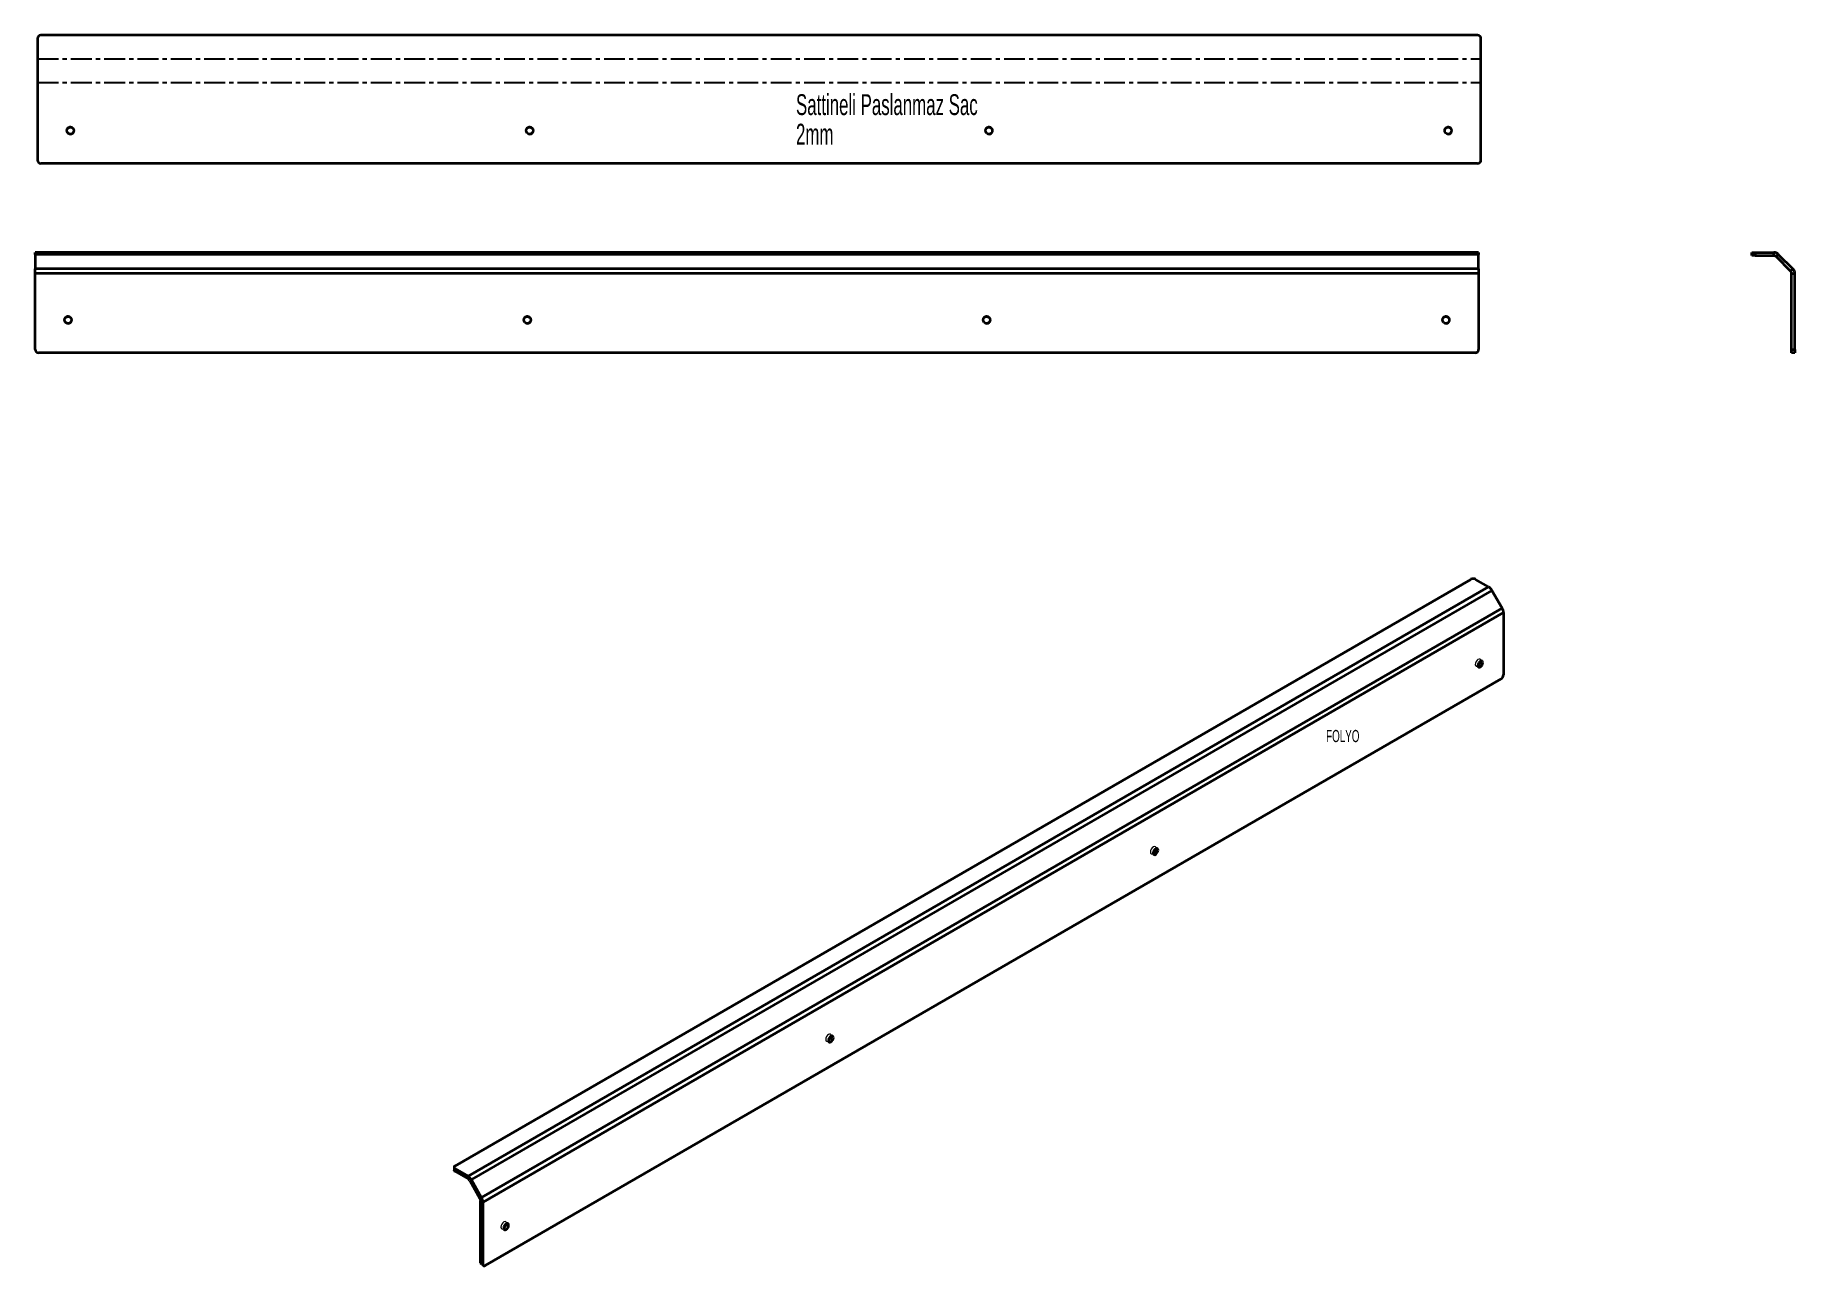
# Model space of a CAD drawing. Header units: millimetres. Extents: x -1113 to -40, y -82 to 668.
import ezdxf

# ---------------------------------------------------------------- set-up
doc = ezdxf.new("R2010")
doc.units = ezdxf.units.MM
doc.linetypes.add('CENTERX2', pattern=[20.32, 12.7, -2.54, 2.54, -2.54])
doc.styles.add('SLDTEXTSTYLE0', font='TXT', dxfattribs={"width": 0.605})

# ---------------------------------------------------------------- blocks, each defined once
blk = doc.blocks.new('SW_NOTE_0')
at = {"color": 0, "linetype": 'Continuous', "lineweight": 0, "char_height": 12.7, "attachment_point": 1, "style": 'SLDTEXTSTYLE0'}
for s, insert in [('Sattineli Paslanmaz Sac', (0, 16.4)), ('2mm', (0, -1.6))]:
    blk.add_mtext(s, dxfattribs=dict(at, insert=insert))

msp = doc.modelspace()

# ---------------------------------------------------------------- linework, layer by layer
at = {"color": 7, "linetype": 'Continuous', "lineweight": 35}
for p, q in [((-1111.6, 666), (-1111.6, 591.8)), ((-233.6, 668), (-1109.6, 668)), ((-231.6, 591.8), (-231.6, 666)), ((-233.6, 589.8), (-1109.6, 589.8)), ((-1113, 534.4), (-1113, 535.6)), ((-233, 535.6), (-1113, 535.6)), ((-233, 534.4), (-1113, 534.4)), ((-1113, 534.4), (-1113, 525.6)), ((-233, 535.6), (-233, 534.4)), ((-233, 525.6), (-233, 534.4)), ((-66.4, 533.6), (-66.4, 535.6)), ((-66.4, 535.6), (-64.4, 535.6)), ((-64.4, 533.6), (-66.4, 533.6)), ((-64.4, 535.6), (-64.4, 533.6)), ((-64.4, 535.6), (-53.1, 535.6)), ((-64.4, 533.6), (-53.1, 533.6)), ((-53.1, 533.6), (-53.1, 535.6)), ((-51.7, 533), (-50.3, 534.4)), ((-51.7, 533), (-42.8, 524.2)), ((-50.3, 534.4), (-41.4, 525.6)), ((-233, 525.6), (-1113, 525.6)), ((-1113, 522.7), (-1113, 525.6)), ((-233, 522.7), (-1113, 522.7)), ((-1113, 476.4), (-1113, 522.7)), ((-233, 525.6), (-233, 522.7)), ((-233, 522.7), (-233, 476.4)), ((-42.8, 524.2), (-41.4, 525.6)), ((-42.2, 522.7), (-40.2, 522.7)), ((-42.2, 476.4), (-42.2, 522.7)), ((-40.2, 476.4), (-40.2, 522.7)), ((-235, 474.4), (-1111, 474.4)), ((-42.2, 474.4), (-42.2, 476.4)), ((-42.2, 476.4), (-40.2, 476.4)), ((-40.2, 474.4), (-42.2, 474.4)), ((-40.2, 476.4), (-40.2, 474.4)), ((-237.7, 336.3), (-857.2, -21.3)), ((-226.9, 331.7), (-234.9, 336.3)), ((-226.9, 331.7), (-849.1, -27.5)), ((-224.9, 329.6), (-847.1, -29.6)), ((-218.6, 318.7), (-224.9, 329.6)), ((-218.6, 318.7), (-840.9, -40.5)), ((-217.8, 316), (-840, -43.3)), ((-217.8, 316), (-217.8, 278.1)), ((-219.2, 275.7), (-838.6, -81.9)), ((-857.7, -22.1), (-857.7, -23.7)), ((-857.2, -22.9), (-849.1, -27.5)), ((-857.2, -22.9), (-857.2, -24.5)), ((-857.2, -24.5), (-849.1, -29.2)), ((-849.1, -29.2), (-849.1, -27.5)), ((-848.1, -30.2), (-847.1, -29.6)), ((-848.1, -30.2), (-841.9, -41.1)), ((-847.1, -29.6), (-840.9, -40.5)), ((-841.9, -41.1), (-840.9, -40.5)), ((-841.5, -42.5), (-840, -43.3)), ((-841.5, -80.3), (-841.5, -42.5)), ((-840, -81.1), (-840, -43.3)), ((-841.5, -80.3), (-840, -81.1)), ((-841, -81.2), (-839.6, -82))]:
    msp.add_line(p, q, dxfattribs=at)
at = {"color": 7, "linetype": 'CENTERX2'}
for p, q in [((-1111.6, 653.6), (-231.6, 653.6)), ((-1111.6, 639.1), (-231.6, 639.1))]:
    msp.add_line(p, q, dxfattribs=at)
at = {"color": 7, "linetype": 'Continuous', "lineweight": 18, "flags": 128}
for points in [[(-233.4, 283.4), (-232.7, 284), (-232.1, 284.7), (-231.7, 285.6), (-231.6, 286.5), (-231.7, 287.2), (-232.1, 287.6), (-232.7, 287.7), (-233.4, 287.5), (-234, 287), (-234.6, 286.2), (-235, 285.3), (-235.1, 284.4), (-235, 283.7), (-234.6, 283.3), (-234, 283.2), (-233.4, 283.4)], [(-431.3, 169.1), (-430.7, 169.7), (-430.1, 170.4), (-429.7, 171.3), (-429.6, 172.2), (-429.7, 172.9), (-430.1, 173.3), (-430.7, 173.4), (-431.3, 173.2), (-432, 172.7), (-432.6, 171.9), (-433, 171), (-433.1, 170.1), (-433, 169.4), (-432.6, 169), (-432, 168.9), (-431.3, 169.1)], [(-629.3, 54.8), (-628.7, 55.4), (-628.1, 56.1), (-627.7, 57), (-627.6, 57.9), (-627.7, 58.6), (-628.1, 59), (-628.7, 59.1), (-629.3, 58.9), (-630, 58.4), (-630.6, 57.6), (-631, 56.7), (-631.1, 55.8), (-631, 55.1), (-630.6, 54.7), (-630, 54.6), (-629.3, 54.8)], [(-827.3, -59.5), (-826.6, -58.9), (-826.1, -58.2), (-825.7, -57.3), (-825.6, -56.4), (-825.7, -55.7), (-826.1, -55.3), (-826.6, -55.2), (-827.3, -55.4), (-828, -55.9), (-828.6, -56.7), (-829, -57.6), (-829.1, -58.5), (-829, -59.2), (-828.6, -59.6), (-828, -59.7), (-827.3, -59.5)]]:
    msp.add_lwpolyline(points, dxfattribs=at)
at = {"color": 7, "linetype": 'Continuous', "lineweight": 35, "flags": 128}
for points in [[(-230.5, 285.5), (-230.6, 286.1), (-230.9, 286.5), (-231.4, 286.6), (-231.9, 286.4), (-232.5, 285.9), (-233, 285.2), (-233.3, 284.5), (-233.4, 283.8), (-233.3, 283.2), (-233, 282.8), (-232.5, 282.7), (-231.9, 282.9), (-231.4, 283.4), (-230.9, 284), (-230.6, 284.8), (-230.5, 285.5)], [(-428.4, 171.2), (-428.6, 171.8), (-428.9, 172.2), (-429.4, 172.3), (-429.9, 172.1), (-430.5, 171.6), (-431, 171), (-431.3, 170.2), (-431.4, 169.5), (-431.3, 168.9), (-431, 168.5), (-430.5, 168.4), (-429.9, 168.6), (-429.4, 169.1), (-428.9, 169.7), (-428.6, 170.5), (-428.4, 171.2)], [(-626.4, 56.9), (-626.5, 57.5), (-626.9, 57.9), (-627.3, 58), (-627.9, 57.8), (-628.5, 57.3), (-629, 56.7), (-629.3, 55.9), (-629.4, 55.2), (-629.3, 54.6), (-629, 54.2), (-628.5, 54.1), (-627.9, 54.3), (-627.3, 54.8), (-626.9, 55.4), (-626.5, 56.2), (-626.4, 56.9)], [(-824.4, -57.4), (-824.5, -56.8), (-824.9, -56.4), (-825.3, -56.3), (-825.9, -56.5), (-826.5, -57), (-827, -57.6), (-827.3, -58.4), (-827.4, -59.1), (-827.3, -59.7), (-827, -60.1), (-826.5, -60.2), (-825.9, -60), (-825.3, -59.5), (-824.9, -58.9), (-824.5, -58.1), (-824.4, -57.4)]]:
    msp.add_lwpolyline(points, dxfattribs=at)
at = {"color": 7, "linetype": 'Continuous', "lineweight": 35}
for centre in [(-1091.6, 609.8), (-811.6, 609.8), (-531.6, 609.8), (-251.6, 609.8), (-1093, 494.4), (-813, 494.4), (-533, 494.4), (-253, 494.4)]:
    msp.add_circle(centre, 2.1, dxfattribs=at)
for centre, radius, start, end in [((-1109.6, 666), 2, 90, 180), ((-233.6, 666), 2, 0, 90), ((-1109.6, 591.8), 2, 180, 270), ((-233.6, 591.8), 2, 270, 0), ((-53.1, 531.6), 4, 45, 90), ((-53.1, 531.6), 2, 45, 90), ((-44.2, 522.7), 2, 0, 45), ((-44.2, 522.7), 4, 0, 45), ((-1111, 476.4), 2, 180, 270), ((-235, 476.4), 2, 270, 0), ((-236.3, 333.6), 3.07, 62.6097, 117.3903), ((-229.9, 326.8), 5.77, 28.8556, 58.0453), ((-223.6, 315.8), 5.77, 1.9565, 31.1437), ((-234.9, 286.4), 3.04, 299.2416, 0.7638), ((-220.9, 278.2), 3.07, 302.6055, 357.3945), ((-432.9, 172.1), 3.04, 299.2416, 0.7638), ((-630.9, 57.8), 3.04, 299.2416, 0.7638), ((-856.8, -22.1), 0.873, 110.7834, 249.2166), ((-856.7, -23.6), 1.01, 185.6948, 245.6253), ((-852.2, -32.4), 5.77, 28.8556, 58.0453), ((-850.7, -31.6), 2.89, 28.8556, 58.0453), ((-844.3, -42.6), 2.89, 1.9565, 31.1437), ((-845.8, -43.5), 5.77, 1.9565, 31.1437), ((-828.9, -56.5), 3.04, 299.2416, 0.7638), ((-840.5, -80.4), 0.986, 173.7012, 234.9867), ((-839.2, -81.3), 0.873, 170.786, 309.2033)]:
    msp.add_arc(centre, radius, start, end, dxfattribs=at)
at = {"color": 7, "linetype": 'Continuous', "lineweight": 18}
for centre in [(-1091.6, 609.8), (-251.6, 609.8), (-1093, 494.4), (-253, 494.4)]:
    msp.add_arc(centre, 2.5, 255, 195, dxfattribs=at)
at = {"color": 7, "linetype": 'Continuous', "lineweight": 0}
for centre in [(-811.6, 609.8), (-531.6, 609.8), (-813, 494.4), (-533, 494.4)]:
    msp.add_arc(centre, 2.5, 255, 195, dxfattribs=at)

# ---------------------------------------------------------------- block references
msp.add_blockref('SW_NOTE_0', (-649.2, 615.6), dxfattribs=at)

# ---------------------------------------------------------------- texts
at = {"color": 7, "linetype": 'Continuous', "lineweight": 0, "insert": (-326, 244.5), "char_height": 7.41, "attachment_point": 1, "style": 'SLDTEXTSTYLE0'}
msp.add_mtext('FOLYO', dxfattribs=at)

doc.saveas('drawing.dxf')
